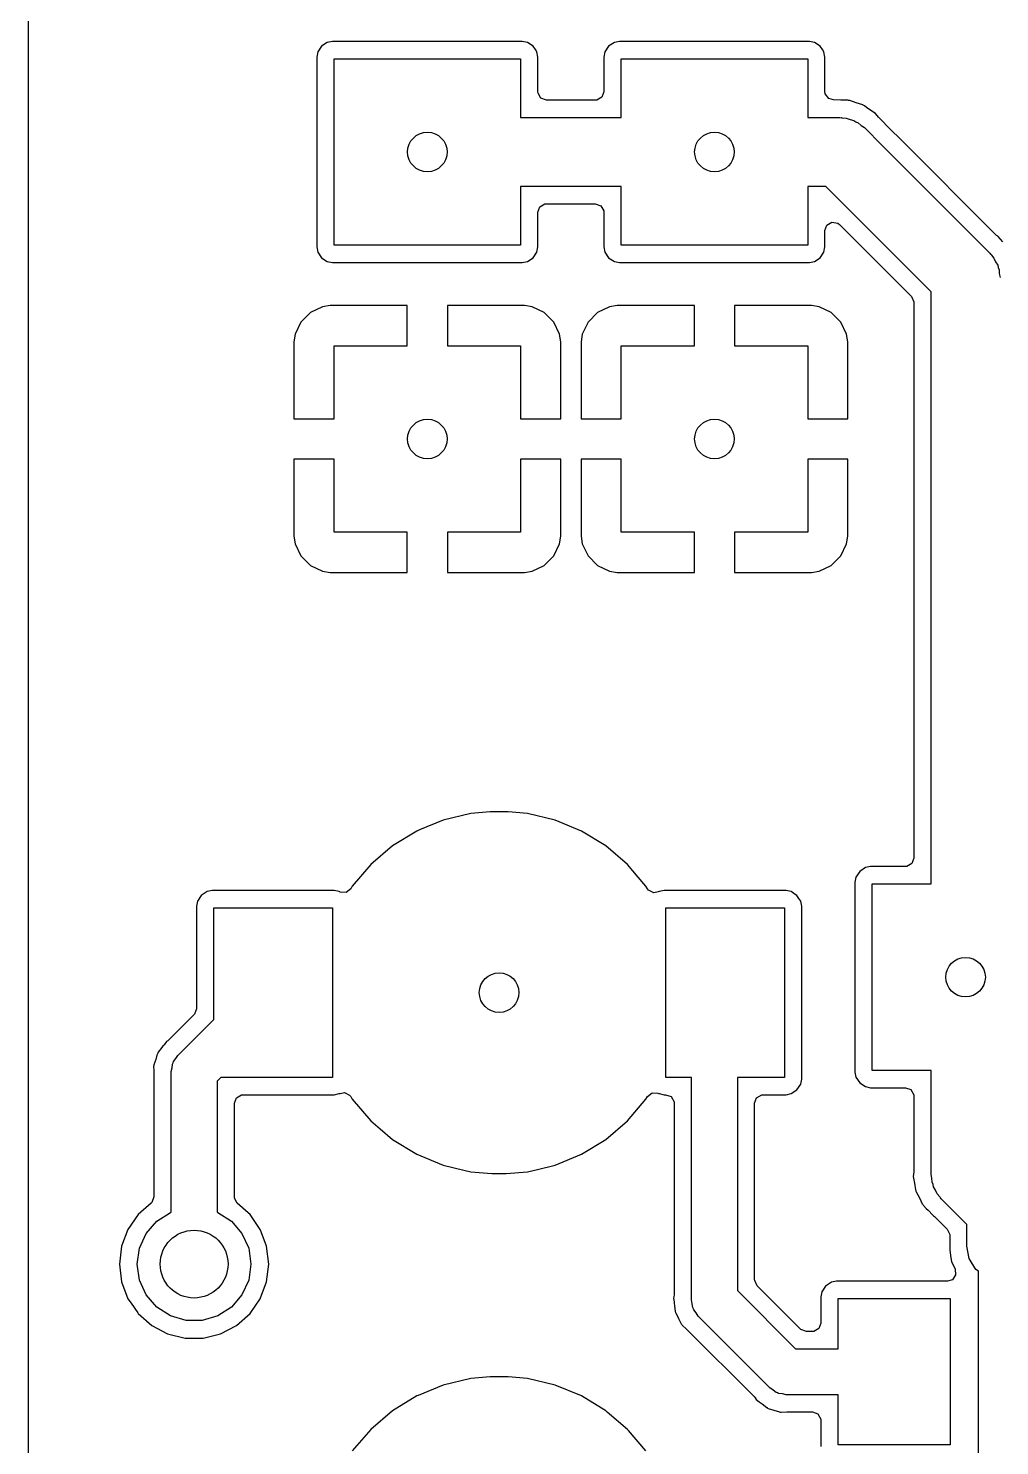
# Model space of a CAD drawing. Extents: x 5.26 to 6.44, y -4.92 to -3.35.
# Drawn here: x 5.2575 to 5.5959, y -4.2848 to -3.7909 of the extents above; entities that cross this region are included whole.
import ezdxf

# ---------------------------------------------------------------- set-up
doc = ezdxf.new("R2010")
doc.units = 0
doc.header["$MEASUREMENT"] = 0
doc.layers.add('BLACK', color=7, linetype='CONTINUOUS')

msp = doc.modelspace()

# ---------------------------------------------------------------- linework, layer by layer
at = {"layer": 'BLACK', "linetype": 'CONTINUOUS'}
for p, q in [((5.2575, -3.96783), (5.2575, -3.76783)), ((5.35966, -3.79716), (5.35833, -3.79915)), ((5.36165, -3.79583), (5.35966, -3.79716)), ((5.36341, -3.79548), (5.36165, -3.79583)), ((5.42959, -3.79548), (5.36341, -3.79548)), ((5.36341, -3.79548), (5.36341, -3.79548)), ((5.43135, -3.79583), (5.42959, -3.79548)), ((5.43334, -3.79716), (5.43135, -3.79583)), ((5.43135, -3.79583), (5.43135, -3.79583)), ((5.43413, -3.79834), (5.43334, -3.79716)), ((5.43334, -3.79716), (5.43334, -3.79716)), ((5.45966, -3.79716), (5.45833, -3.79915)), ((5.46165, -3.79583), (5.45966, -3.79716)), ((5.46341, -3.79548), (5.46165, -3.79583)), ((5.52959, -3.79548), (5.46341, -3.79548)), ((5.46341, -3.79548), (5.46341, -3.79548)), ((5.53135, -3.79583), (5.52959, -3.79548)), ((5.53334, -3.79716), (5.53135, -3.79583)), ((5.53135, -3.79583), (5.53135, -3.79583)), ((5.53413, -3.79834), (5.53334, -3.79716)), ((5.53334, -3.79716), (5.53334, -3.79716)), ((5.35833, -3.79915), (5.35798, -3.80091)), ((5.35798, -3.80091), (5.35798, -3.86709)), ((5.35833, -3.79915), (5.35833, -3.79915)), ((5.364, -3.8665), (5.364, -3.8015)), ((5.364, -3.8015), (5.429, -3.8015)), ((5.429, -3.8015), (5.429, -3.822)), ((5.43467, -3.79915), (5.43413, -3.79834)), ((5.43502, -3.80091), (5.43467, -3.79915)), ((5.43502, -3.81302), (5.43502, -3.80091)), ((5.43502, -3.80091), (5.43502, -3.80091)), ((5.45833, -3.79915), (5.45798, -3.80091)), ((5.45798, -3.80091), (5.45798, -3.81302)), ((5.45833, -3.79915), (5.45833, -3.79915)), ((5.464, -3.822), (5.464, -3.8015)), ((5.464, -3.8015), (5.529, -3.8015)), ((5.529, -3.8015), (5.529, -3.822)), ((5.53467, -3.79915), (5.53413, -3.79834)), ((5.53502, -3.80091), (5.53467, -3.79915)), ((5.53502, -3.81294), (5.53502, -3.80091)), ((5.53502, -3.80091), (5.53502, -3.80091)), ((5.43506, -3.81353), (5.43502, -3.81302)), ((5.43608, -3.81529), (5.43506, -3.81353)), ((5.43798, -3.81598), (5.43608, -3.81529)), ((5.45502, -3.81598), (5.43798, -3.81598)), ((5.45553, -3.81594), (5.45502, -3.81598)), ((5.45729, -3.81492), (5.45553, -3.81594)), ((5.45798, -3.81302), (5.45729, -3.81492)), ((5.53514, -3.81377), (5.53502, -3.81294)), ((5.53634, -3.8154), (5.53514, -3.81377)), ((5.53799, -3.8158), (5.53634, -3.8154)), ((5.53799, -3.81588), (5.53799, -3.8158)), ((5.54059, -3.81598), (5.53799, -3.81588)), ((5.54297, -3.81598), (5.54059, -3.81598)), ((5.54319, -3.81601), (5.54297, -3.81598)), ((5.54342, -3.81605), (5.54319, -3.81601)), ((5.54319, -3.81601), (5.54319, -3.81601)), ((5.54364, -3.81609), (5.54342, -3.81605)), ((5.54342, -3.81605), (5.54342, -3.81605)), ((5.54588, -3.81688), (5.54364, -3.81609)), ((5.54816, -3.81758), (5.54588, -3.81688)), ((5.429, -3.822), (5.464, -3.822)), ((5.529, -3.822), (5.54025, -3.822)), ((5.54025, -3.822), (5.54064, -3.82204)), ((5.54064, -3.82204), (5.5408, -3.82201)), ((5.5408, -3.82201), (5.54107, -3.82208)), ((5.54107, -3.82208), (5.54245, -3.8222)), ((5.54245, -3.8222), (5.54375, -3.82271)), ((5.54836, -3.81768), (5.54816, -3.81758)), ((5.54857, -3.81778), (5.54836, -3.81768)), ((5.54836, -3.81768), (5.54836, -3.81768)), ((5.54877, -3.81789), (5.54857, -3.81778)), ((5.54857, -3.81778), (5.54857, -3.81778)), ((5.54952, -3.81844), (5.54877, -3.81789)), ((5.54877, -3.81789), (5.54877, -3.81789)), ((5.55068, -3.8193), (5.54952, -3.81844)), ((5.55264, -3.82064), (5.55068, -3.8193)), ((5.55366, -3.82191), (5.55264, -3.82064)), ((5.55264, -3.82064), (5.55264, -3.82064)), ((5.55377, -3.82203), (5.55366, -3.82191)), ((5.55799, -3.82625), (5.55377, -3.82203)), ((5.54375, -3.82271), (5.5451, -3.82302)), ((5.5451, -3.82302), (5.54579, -3.8235)), ((5.54579, -3.8235), (5.54657, -3.8238)), ((5.54657, -3.8238), (5.54759, -3.82473)), ((5.54759, -3.82473), (5.54874, -3.82551)), ((5.54874, -3.82551), (5.55499, -3.83176)), ((5.56116, -3.82943), (5.55799, -3.82625)), ((5.55499, -3.83176), (5.59249, -3.86926)), ((5.59479, -3.86305), (5.56116, -3.82943)), ((5.464, -3.846), (5.429, -3.846)), ((5.429, -3.846), (5.429, -3.8665)), ((5.464, -3.8665), (5.464, -3.846)), ((5.53528, -3.846), (5.529, -3.846)), ((5.529, -3.846), (5.529, -3.8665)), ((5.53801, -3.84874), (5.53528, -3.846)), ((5.572, -3.88272), (5.53801, -3.84874)), ((5.53801, -3.84874), (5.53801, -3.84874)), ((5.43502, -3.85498), (5.43571, -3.85308)), ((5.43502, -3.86709), (5.43502, -3.85498)), ((5.43571, -3.85308), (5.43747, -3.85206)), ((5.43747, -3.85206), (5.43798, -3.85202)), ((5.43798, -3.85202), (5.45502, -3.85202)), ((5.45502, -3.85202), (5.45692, -3.85271)), ((5.45692, -3.85271), (5.45794, -3.85447)), ((5.45794, -3.85447), (5.45798, -3.85498)), ((5.45798, -3.85498), (5.45798, -3.86709)), ((5.53502, -3.8614), (5.53571, -3.8595)), ((5.53502, -3.86709), (5.53502, -3.8614)), ((5.53571, -3.8595), (5.53747, -3.85849)), ((5.53747, -3.85849), (5.53946, -3.85884)), ((5.53946, -3.85884), (5.54007, -3.85931)), ((5.54007, -3.85931), (5.56511, -3.88435)), ((5.429, -3.8665), (5.364, -3.8665)), ((5.529, -3.8665), (5.464, -3.8665)), ((5.59519, -3.86336), (5.59479, -3.86305)), ((5.59536, -3.8635), (5.59519, -3.86336)), ((5.59519, -3.86336), (5.59519, -3.86336)), ((5.59698, -3.86525), (5.59536, -3.8635)), ((5.35798, -3.86709), (5.35798, -3.86709)), ((5.35798, -3.86709), (5.35833, -3.86885)), ((5.35833, -3.86885), (5.35966, -3.87084)), ((5.35966, -3.87084), (5.35966, -3.87084)), ((5.35966, -3.87084), (5.35966, -3.87084)), ((5.35966, -3.87084), (5.36165, -3.87217)), ((5.43135, -3.87217), (5.43334, -3.87084)), ((5.43334, -3.87084), (5.43467, -3.86885)), ((5.43467, -3.86885), (5.43502, -3.86709)), ((5.45798, -3.86709), (5.45833, -3.86885)), ((5.45833, -3.86885), (5.45966, -3.87084)), ((5.45966, -3.87084), (5.45966, -3.87084)), ((5.45966, -3.87084), (5.45966, -3.87084)), ((5.45966, -3.87084), (5.46165, -3.87217)), ((5.53135, -3.87217), (5.53334, -3.87084)), ((5.53334, -3.87084), (5.53467, -3.86885)), ((5.53467, -3.86885), (5.53502, -3.86709)), ((5.59249, -3.86926), (5.59273, -3.86956)), ((5.59273, -3.86956), (5.59287, -3.86967)), ((5.59287, -3.86967), (5.59301, -3.8699)), ((5.59301, -3.8699), (5.5939, -3.87097)), ((5.5939, -3.87097), (5.59446, -3.87224)), ((5.36165, -3.87217), (5.36341, -3.87252)), ((5.36341, -3.87252), (5.42959, -3.87252)), ((5.42959, -3.87252), (5.43135, -3.87217)), ((5.46165, -3.87217), (5.46341, -3.87252)), ((5.46341, -3.87252), (5.52959, -3.87252)), ((5.52959, -3.87252), (5.53135, -3.87217)), ((5.59446, -3.87224), (5.59519, -3.87342)), ((5.59519, -3.87342), (5.59534, -3.87424)), ((5.59534, -3.87424), (5.59568, -3.875)), ((5.59568, -3.875), (5.59575, -3.87639)), ((5.59575, -3.87639), (5.596, -3.87775)), ((5.56511, -3.88435), (5.56597, -3.88618)), ((5.56597, -3.88618), (5.56598, -3.88644)), ((5.56598, -3.88644), (5.56598, -4.08002)), ((5.572, -4.04025), (5.572, -3.88272)), ((5.35577, -3.88997), (5.35247, -3.89327)), ((5.35996, -3.88793), (5.35577, -3.88997)), ((5.36267, -3.88753), (5.35996, -3.88793)), ((5.38952, -3.88753), (5.36267, -3.88753)), ((5.38952, -3.9015), (5.38952, -3.88753)), ((5.43033, -3.88753), (5.40348, -3.88753)), ((5.40348, -3.88753), (5.40348, -3.9015)), ((5.43304, -3.88793), (5.43033, -3.88753)), ((5.43723, -3.88997), (5.43304, -3.88793)), ((5.43304, -3.88793), (5.43304, -3.88793)), ((5.44053, -3.89327), (5.43723, -3.88997)), ((5.45577, -3.88997), (5.45247, -3.89327)), ((5.45996, -3.88793), (5.45577, -3.88997)), ((5.46267, -3.88753), (5.45996, -3.88793)), ((5.48952, -3.88753), (5.46267, -3.88753)), ((5.48952, -3.9015), (5.48952, -3.88753)), ((5.53033, -3.88753), (5.50348, -3.88753)), ((5.50348, -3.88753), (5.50348, -3.9015)), ((5.53304, -3.88793), (5.53033, -3.88753)), ((5.53723, -3.88997), (5.53304, -3.88793)), ((5.53304, -3.88793), (5.53304, -3.88793)), ((5.54053, -3.89327), (5.53723, -3.88997)), ((5.35247, -3.89327), (5.35043, -3.89746)), ((5.44257, -3.89746), (5.44053, -3.89327)), ((5.45247, -3.89327), (5.45043, -3.89746)), ((5.54257, -3.89746), (5.54053, -3.89327)), ((5.35043, -3.89746), (5.35003, -3.90017)), ((5.35003, -3.90017), (5.35003, -3.92702)), ((5.44297, -3.90017), (5.44257, -3.89746)), ((5.44297, -3.92702), (5.44297, -3.90017)), ((5.44297, -3.90017), (5.44297, -3.90017)), ((5.45043, -3.89746), (5.45003, -3.90017)), ((5.45003, -3.90017), (5.45003, -3.92702)), ((5.54297, -3.90017), (5.54257, -3.89746)), ((5.54297, -3.92702), (5.54297, -3.90017)), ((5.54297, -3.90017), (5.54297, -3.90017)), ((5.364, -3.92702), (5.364, -3.9015)), ((5.364, -3.9015), (5.38952, -3.9015)), ((5.40348, -3.9015), (5.429, -3.9015)), ((5.429, -3.9015), (5.429, -3.92702)), ((5.464, -3.92702), (5.464, -3.9015)), ((5.464, -3.9015), (5.48952, -3.9015)), ((5.50348, -3.9015), (5.529, -3.9015)), ((5.529, -3.9015), (5.529, -3.92702)), ((5.35003, -3.92702), (5.364, -3.92702)), ((5.429, -3.92702), (5.44297, -3.92702)), ((5.45003, -3.92702), (5.464, -3.92702)), ((5.529, -3.92702), (5.54297, -3.92702)), ((5.364, -3.94098), (5.35003, -3.94098)), ((5.35003, -3.94098), (5.35003, -3.96783)), ((5.364, -3.9665), (5.364, -3.94098)), ((5.44297, -3.94098), (5.429, -3.94098)), ((5.429, -3.94098), (5.429, -3.9665)), ((5.44297, -3.96783), (5.44297, -3.94098)), ((5.464, -3.94098), (5.45003, -3.94098)), ((5.45003, -3.94098), (5.45003, -3.96783)), ((5.464, -3.9665), (5.464, -3.94098)), ((5.54297, -3.94098), (5.529, -3.94098)), ((5.529, -3.94098), (5.529, -3.9665)), ((5.54297, -3.96783), (5.54297, -3.94098)), ((5.2575, -4.41525), (5.2575, -3.96783)), ((5.35003, -3.96783), (5.35043, -3.97054)), ((5.38952, -3.9665), (5.364, -3.9665)), ((5.38952, -3.98047), (5.38952, -3.9665)), ((5.429, -3.9665), (5.40348, -3.9665)), ((5.40348, -3.9665), (5.40348, -3.98047)), ((5.44257, -3.97054), (5.44297, -3.96783)), ((5.44297, -3.96783), (5.44297, -3.96783)), ((5.45003, -3.96783), (5.45043, -3.97054)), ((5.48952, -3.9665), (5.464, -3.9665)), ((5.48952, -3.98047), (5.48952, -3.9665)), ((5.529, -3.9665), (5.50348, -3.9665)), ((5.50348, -3.9665), (5.50348, -3.98047)), ((5.54257, -3.97054), (5.54297, -3.96783)), ((5.54297, -3.96783), (5.54297, -3.96783)), ((5.35043, -3.97054), (5.35247, -3.97473)), ((5.35247, -3.97473), (5.35577, -3.97803)), ((5.43723, -3.97803), (5.44053, -3.97473)), ((5.44053, -3.97473), (5.44257, -3.97054)), ((5.45043, -3.97054), (5.45247, -3.97473)), ((5.45247, -3.97473), (5.45577, -3.97803)), ((5.53723, -3.97803), (5.54053, -3.97473)), ((5.54053, -3.97473), (5.54257, -3.97054)), ((5.35577, -3.97803), (5.35996, -3.98007)), ((5.35996, -3.98007), (5.35996, -3.98007)), ((5.35996, -3.98007), (5.36267, -3.98047)), ((5.43033, -3.98047), (5.43304, -3.98007)), ((5.43304, -3.98007), (5.43723, -3.97803)), ((5.45577, -3.97803), (5.45996, -3.98007)), ((5.45996, -3.98007), (5.45996, -3.98007)), ((5.45996, -3.98007), (5.46267, -3.98047)), ((5.53033, -3.98047), (5.53304, -3.98007)), ((5.53304, -3.98007), (5.53723, -3.97803)), ((5.36267, -3.98047), (5.36267, -3.98047)), ((5.36267, -3.98047), (5.38952, -3.98047)), ((5.40348, -3.98047), (5.43033, -3.98047)), ((5.43033, -3.98047), (5.43033, -3.98047)), ((5.46267, -3.98047), (5.46267, -3.98047)), ((5.46267, -3.98047), (5.48952, -3.98047)), ((5.50348, -3.98047), (5.53033, -3.98047)), ((5.53033, -3.98047), (5.53033, -3.98047)), ((5.572, -4.0465), (5.572, -4.04025)), ((5.572, -4.089), (5.572, -4.0465)), ((5.41839, -4.06395), (5.41161, -4.06448)), ((5.41902, -4.0639), (5.41839, -4.06395)), ((5.42398, -4.0639), (5.41902, -4.0639)), ((5.42467, -4.06396), (5.42398, -4.0639)), ((5.43139, -4.06448), (5.42467, -4.06396)), ((5.40197, -4.0668), (5.39378, -4.07019)), ((5.41161, -4.06448), (5.40197, -4.0668)), ((5.40197, -4.0668), (5.40197, -4.0668)), ((5.40197, -4.0668), (5.40197, -4.0668)), ((5.40197, -4.0668), (5.40197, -4.0668)), ((5.41161, -4.06448), (5.41161, -4.06448)), ((5.44103, -4.0668), (5.43139, -4.06448)), ((5.43139, -4.06448), (5.43139, -4.06448)), ((5.4502, -4.0706), (5.44103, -4.0668)), ((5.44103, -4.0668), (5.44103, -4.0668)), ((5.44103, -4.0668), (5.44103, -4.0668)), ((5.44103, -4.0668), (5.44103, -4.0668)), ((5.3928, -4.0706), (5.38435, -4.07578)), ((5.39378, -4.07019), (5.3928, -4.0706)), ((5.45865, -4.07578), (5.4502, -4.0706)), ((5.38435, -4.07578), (5.37681, -4.08222)), ((5.38435, -4.07578), (5.38435, -4.07578)), ((5.46619, -4.08222), (5.45865, -4.07578)), ((5.45865, -4.07578), (5.45865, -4.07578)), ((5.37681, -4.08222), (5.37036, -4.08976)), ((5.46998, -4.08665), (5.46619, -4.08222)), ((5.54915, -4.08333), (5.54716, -4.08466)), ((5.55091, -4.08298), (5.54915, -4.08333)), ((5.56302, -4.08298), (5.55091, -4.08298)), ((5.55091, -4.08298), (5.55091, -4.08298)), ((5.56353, -4.08294), (5.56302, -4.08298)), ((5.56529, -4.08192), (5.56353, -4.08294)), ((5.56598, -4.08002), (5.56529, -4.08192)), ((5.47264, -4.08976), (5.46998, -4.08665)), ((5.54583, -4.08665), (5.54548, -4.08841)), ((5.54548, -4.08841), (5.54548, -4.15459)), ((5.54716, -4.08466), (5.54583, -4.08665)), ((5.54583, -4.08665), (5.54583, -4.08665)), ((5.31775, -4.09305), (5.31642, -4.09504)), ((5.31974, -4.09172), (5.31775, -4.09305)), ((5.3215, -4.09137), (5.31974, -4.09172)), ((5.36402, -4.09137), (5.3215, -4.09137)), ((5.3215, -4.09137), (5.3215, -4.09137)), ((5.36578, -4.09172), (5.36402, -4.09137)), ((5.36598, -4.0918), (5.36578, -4.09172)), ((5.36618, -4.0919), (5.36598, -4.0918)), ((5.36821, -4.09196), (5.36618, -4.0919)), ((5.36979, -4.0907), (5.36821, -4.09196)), ((5.37036, -4.08976), (5.36979, -4.0907)), ((5.37036, -4.08976), (5.37036, -4.08976)), ((5.47321, -4.0907), (5.47264, -4.08976)), ((5.47359, -4.0912), (5.47321, -4.0907)), ((5.47541, -4.09209), (5.47359, -4.0912)), ((5.47691, -4.09173), (5.47541, -4.09209)), ((5.47695, -4.09183), (5.47691, -4.09173)), ((5.47722, -4.09172), (5.47695, -4.09183)), ((5.47898, -4.09137), (5.47722, -4.09172)), ((5.5215, -4.09137), (5.47898, -4.09137)), ((5.47898, -4.09137), (5.47898, -4.09137)), ((5.52326, -4.09172), (5.5215, -4.09137)), ((5.52468, -4.09267), (5.52326, -4.09172)), ((5.52326, -4.09172), (5.52326, -4.09172)), ((5.52525, -4.09305), (5.52468, -4.09267)), ((5.52596, -4.09411), (5.52525, -4.09305)), ((5.5515, -4.154), (5.5515, -4.089)), ((5.5515, -4.089), (5.572, -4.089)), ((5.31642, -4.09504), (5.31607, -4.09679)), ((5.31607, -4.09679), (5.31607, -4.13255)), ((5.31642, -4.09504), (5.31642, -4.09504)), ((5.32209, -4.13627), (5.32209, -4.09739)), ((5.32209, -4.09739), (5.36343, -4.09739)), ((5.36343, -4.09739), (5.36343, -4.15644)), ((5.47957, -4.15644), (5.47957, -4.09739)), ((5.47957, -4.09739), (5.52091, -4.09739)), ((5.52091, -4.09739), (5.52091, -4.15644)), ((5.52658, -4.09504), (5.52596, -4.09411)), ((5.52693, -4.09679), (5.52658, -4.09504)), ((5.52693, -4.15703), (5.52693, -4.09679)), ((5.31607, -4.13255), (5.31538, -4.13445)), ((5.30959, -4.14877), (5.32209, -4.13627)), ((5.3152, -4.13464), (5.31053, -4.13931)), ((5.31538, -4.13445), (5.3152, -4.13464)), ((5.30658, -4.14326), (5.30611, -4.14365)), ((5.31053, -4.13931), (5.30658, -4.14326)), ((5.30248, -4.14818), (5.30231, -4.14875)), ((5.30259, -4.14796), (5.30248, -4.14818)), ((5.30248, -4.14818), (5.30248, -4.14818)), ((5.30248, -4.14818), (5.30248, -4.14818)), ((5.30262, -4.14787), (5.30258, -4.14795)), ((5.30258, -4.14795), (5.30259, -4.14796)), ((5.30263, -4.14787), (5.30262, -4.14787)), ((5.30275, -4.14766), (5.30263, -4.14787)), ((5.30401, -4.14604), (5.30275, -4.14766)), ((5.30452, -4.14533), (5.30401, -4.14604)), ((5.30466, -4.14519), (5.30452, -4.14533)), ((5.30452, -4.14533), (5.30452, -4.14533)), ((5.30478, -4.14505), (5.30466, -4.14519)), ((5.30562, -4.14397), (5.30478, -4.14505)), ((5.30611, -4.14365), (5.30562, -4.14397)), ((5.30562, -4.14397), (5.30562, -4.14397)), ((5.30118, -4.15242), (5.30115, -4.15267)), ((5.30115, -4.15267), (5.30115, -4.15267)), ((5.30115, -4.15267), (5.30115, -4.15267)), ((5.30115, -4.15267), (5.3012, -4.15402)), ((5.30118, -4.15232), (5.30116, -4.15242)), ((5.30116, -4.15242), (5.30118, -4.15242)), ((5.30119, -4.15233), (5.30118, -4.15232)), ((5.30123, -4.15208), (5.30119, -4.15233)), ((5.3019, -4.15015), (5.30123, -4.15208)), ((5.30231, -4.14875), (5.3019, -4.15015)), ((5.30725, -4.15442), (5.30755, -4.15311)), ((5.30755, -4.15311), (5.3077, -4.15178)), ((5.3077, -4.15178), (5.30794, -4.1514)), ((5.30794, -4.1514), (5.30804, -4.15095)), ((5.30804, -4.15095), (5.30888, -4.1499)), ((5.30888, -4.1499), (5.30959, -4.14877)), ((5.3012, -4.15402), (5.30123, -4.15471)), ((5.30123, -4.15471), (5.30123, -4.19808)), ((5.30725, -4.20341), (5.30725, -4.15442)), ((5.32455, -4.15644), (5.32325, -4.15774)), ((5.32325, -4.15774), (5.32325, -4.20341)), ((5.36343, -4.15644), (5.32455, -4.15644)), ((5.4885, -4.15644), (5.47957, -4.15644)), ((5.4885, -4.234), (5.4885, -4.15644)), ((5.52091, -4.15644), (5.5045, -4.15644)), ((5.5045, -4.15644), (5.5045, -4.23069)), ((5.52658, -4.15879), (5.52693, -4.15703)), ((5.54548, -4.15459), (5.54548, -4.15459)), ((5.54548, -4.15459), (5.54583, -4.15635)), ((5.54583, -4.15635), (5.54716, -4.15834)), ((5.572, -4.154), (5.5515, -4.154)), ((5.572, -4.19025), (5.572, -4.154)), ((5.32996, -4.16352), (5.33172, -4.16251)), ((5.33172, -4.16251), (5.33223, -4.16246)), ((5.33223, -4.16246), (5.36402, -4.16246)), ((5.36402, -4.16246), (5.36578, -4.16211)), ((5.36578, -4.16211), (5.36605, -4.162)), ((5.36578, -4.16211), (5.36578, -4.16211)), ((5.36605, -4.162), (5.36609, -4.1621)), ((5.36609, -4.1621), (5.36759, -4.16173)), ((5.36759, -4.16173), (5.36941, -4.16263)), ((5.36941, -4.16263), (5.36979, -4.16313)), ((5.47321, -4.16313), (5.47479, -4.16187)), ((5.47479, -4.16187), (5.47682, -4.16192)), ((5.47682, -4.16192), (5.47702, -4.16203)), ((5.47702, -4.16203), (5.47722, -4.16211)), ((5.47722, -4.16211), (5.47722, -4.16211)), ((5.47722, -4.16211), (5.47898, -4.16246)), ((5.47898, -4.16246), (5.47952, -4.16246)), ((5.47952, -4.16246), (5.48142, -4.16315)), ((5.51121, -4.16352), (5.51297, -4.16251)), ((5.51297, -4.16251), (5.51348, -4.16246)), ((5.51348, -4.16246), (5.5215, -4.16246)), ((5.5215, -4.16246), (5.52326, -4.16211)), ((5.52326, -4.16211), (5.52525, -4.16078)), ((5.52525, -4.16078), (5.52658, -4.15879)), ((5.54716, -4.15834), (5.54716, -4.15834)), ((5.54716, -4.15834), (5.54716, -4.15834)), ((5.54716, -4.15834), (5.54915, -4.15967)), ((5.54915, -4.15967), (5.55091, -4.16002)), ((5.55091, -4.16002), (5.56302, -4.16002)), ((5.56302, -4.16002), (5.56492, -4.16071)), ((5.56492, -4.16071), (5.56594, -4.16247)), ((5.56594, -4.16247), (5.56598, -4.16298)), ((5.56598, -4.16298), (5.56598, -4.18915)), ((5.32927, -4.16542), (5.32996, -4.16352)), ((5.32927, -4.19808), (5.32927, -4.16542)), ((5.36979, -4.16313), (5.37036, -4.16406)), ((5.37036, -4.16406), (5.37036, -4.16407)), ((5.37036, -4.16407), (5.37681, -4.17161)), ((5.46619, -4.17161), (5.47264, -4.16407)), ((5.47264, -4.16407), (5.47321, -4.16313)), ((5.48142, -4.16315), (5.48244, -4.16491)), ((5.48244, -4.16491), (5.48248, -4.16542)), ((5.48248, -4.16542), (5.48248, -4.23224)), ((5.51052, -4.16542), (5.51121, -4.16352)), ((5.51052, -4.22697), (5.51052, -4.16542)), ((5.37681, -4.17161), (5.38003, -4.17436)), ((5.45865, -4.17805), (5.46619, -4.17161)), ((5.38003, -4.17436), (5.38435, -4.17805)), ((5.38435, -4.17805), (5.3928, -4.18323)), ((5.4502, -4.18323), (5.45865, -4.17805)), ((5.3928, -4.18323), (5.40197, -4.18703)), ((5.40197, -4.18703), (5.40197, -4.18703)), ((5.40197, -4.18703), (5.40197, -4.18703)), ((5.40197, -4.18703), (5.40197, -4.18703)), ((5.40197, -4.18703), (5.40917, -4.18875)), ((5.43488, -4.1885), (5.44103, -4.18703)), ((5.44103, -4.18703), (5.4502, -4.18323)), ((5.44103, -4.18703), (5.44103, -4.18703)), ((5.44103, -4.18703), (5.44103, -4.18703)), ((5.40917, -4.18875), (5.41161, -4.18934)), ((5.41161, -4.18934), (5.41902, -4.18993)), ((5.41902, -4.18993), (5.41902, -4.18993)), ((5.41902, -4.18993), (5.42398, -4.18993)), ((5.42398, -4.18993), (5.43139, -4.18934)), ((5.42398, -4.18993), (5.42398, -4.18993)), ((5.43139, -4.18934), (5.43488, -4.1885)), ((5.56597, -4.18932), (5.56579, -4.19093)), ((5.56579, -4.19093), (5.56579, -4.19093)), ((5.56579, -4.19093), (5.56623, -4.19327)), ((5.56598, -4.18915), (5.56597, -4.18932)), ((5.57225, -4.19161), (5.572, -4.19025)), ((5.57232, -4.193), (5.57225, -4.19161)), ((5.56623, -4.19327), (5.56659, -4.19562)), ((5.56659, -4.19562), (5.56665, -4.19583)), ((5.56665, -4.19583), (5.56665, -4.19583)), ((5.56665, -4.19583), (5.56672, -4.19606)), ((5.56672, -4.19606), (5.56673, -4.19606)), ((5.56673, -4.19606), (5.5668, -4.19627)), ((5.5668, -4.19627), (5.56791, -4.19837)), ((5.57266, -4.19376), (5.57232, -4.193)), ((5.57281, -4.19458), (5.57266, -4.19376)), ((5.57354, -4.19576), (5.57281, -4.19458)), ((5.5741, -4.19703), (5.57354, -4.19576)), ((5.57499, -4.1981), (5.5741, -4.19703)), ((5.30023, -4.20029), (5.29577, -4.20425)), ((5.30054, -4.19998), (5.30023, -4.20029)), ((5.30123, -4.19808), (5.30054, -4.19998)), ((5.3293, -4.19851), (5.32927, -4.19808)), ((5.33027, -4.20029), (5.3293, -4.19851)), ((5.33409, -4.20368), (5.33027, -4.20029)), ((5.56791, -4.19837), (5.56894, -4.20052)), ((5.56894, -4.20052), (5.56907, -4.2007)), ((5.56907, -4.2007), (5.56907, -4.2007)), ((5.56907, -4.2007), (5.5692, -4.20089)), ((5.5692, -4.20089), (5.56921, -4.20089)), ((5.56921, -4.20089), (5.56934, -4.20107)), ((5.56934, -4.20107), (5.57033, -4.20207)), ((5.57033, -4.20207), (5.57102, -4.20275)), ((5.57513, -4.19833), (5.57499, -4.1981)), ((5.57527, -4.19844), (5.57513, -4.19833)), ((5.57551, -4.19874), (5.57527, -4.19844)), ((5.5845, -4.20772), (5.57551, -4.19874)), ((5.29577, -4.20425), (5.29221, -4.20941)), ((5.29577, -4.20425), (5.29577, -4.20425)), ((5.29858, -4.21079), (5.30228, -4.20653)), ((5.30228, -4.20653), (5.30702, -4.20348)), ((5.30702, -4.20348), (5.30725, -4.20341)), ((5.32325, -4.20341), (5.32348, -4.20348)), ((5.32348, -4.20348), (5.32822, -4.20653)), ((5.32822, -4.20653), (5.33192, -4.21079)), ((5.33473, -4.20425), (5.33409, -4.20368)), ((5.33829, -4.20941), (5.33473, -4.20425)), ((5.57102, -4.20275), (5.57264, -4.2045)), ((5.57264, -4.2045), (5.57264, -4.2045)), ((5.57264, -4.2045), (5.57281, -4.20464)), ((5.57281, -4.20464), (5.57281, -4.20464)), ((5.57281, -4.20464), (5.57321, -4.20494)), ((5.57321, -4.20494), (5.57761, -4.20935)), ((5.29221, -4.20941), (5.28999, -4.21527)), ((5.29221, -4.20941), (5.29221, -4.20941)), ((5.29624, -4.21592), (5.29858, -4.21079)), ((5.33192, -4.21079), (5.33426, -4.21592)), ((5.3386, -4.21021), (5.33829, -4.20941)), ((5.33829, -4.20941), (5.33829, -4.20941)), ((5.33829, -4.20941), (5.33829, -4.20941)), ((5.34051, -4.21527), (5.3386, -4.21021)), ((5.57761, -4.20935), (5.57847, -4.21118)), ((5.57847, -4.21118), (5.57848, -4.21144)), ((5.57848, -4.21144), (5.57848, -4.2166)), ((5.5845, -4.21525), (5.5845, -4.20772)), ((5.28999, -4.21527), (5.28923, -4.2215)), ((5.28999, -4.21527), (5.28999, -4.21527)), ((5.28999, -4.21527), (5.28999, -4.21527)), ((5.29544, -4.2215), (5.29624, -4.21592)), ((5.33426, -4.21592), (5.33506, -4.2215)), ((5.34127, -4.2215), (5.34051, -4.21527)), ((5.57848, -4.2166), (5.57889, -4.21929)), ((5.58531, -4.21958), (5.5845, -4.21525)), ((5.28923, -4.2215), (5.28999, -4.22773)), ((5.29624, -4.22708), (5.29544, -4.2215)), ((5.33506, -4.2215), (5.33426, -4.22708)), ((5.34051, -4.22773), (5.34127, -4.2215)), ((5.57889, -4.21929), (5.57909, -4.22062)), ((5.57909, -4.22062), (5.58035, -4.22324)), ((5.58763, -4.22333), (5.58531, -4.21958)), ((5.29858, -4.23221), (5.29624, -4.22708)), ((5.33426, -4.22708), (5.33192, -4.23221)), ((5.51053, -4.22722), (5.51052, -4.22697)), ((5.51139, -4.22906), (5.51053, -4.22722)), ((5.57941, -4.22692), (5.57768, -4.22748)), ((5.58055, -4.22525), (5.57941, -4.22692)), ((5.58035, -4.22324), (5.58055, -4.22525)), ((5.5885, -4.22399), (5.58763, -4.22333)), ((5.5885, -4.359), (5.5885, -4.22399)), ((5.28999, -4.22773), (5.28999, -4.22773)), ((5.28999, -4.22773), (5.28999, -4.22773)), ((5.28999, -4.22773), (5.29221, -4.23359)), ((5.33829, -4.23359), (5.34051, -4.22773)), ((5.5045, -4.23069), (5.52481, -4.251)), ((5.52644, -4.24411), (5.51139, -4.22906)), ((5.53393, -4.23115), (5.53358, -4.23291)), ((5.53526, -4.22916), (5.53393, -4.23115)), ((5.53393, -4.23115), (5.53393, -4.23115)), ((5.53725, -4.22783), (5.53526, -4.22916)), ((5.53901, -4.22748), (5.53725, -4.22783)), ((5.57768, -4.22748), (5.53901, -4.22748)), ((5.53901, -4.22748), (5.53901, -4.22748)), ((5.29221, -4.23359), (5.29221, -4.23359)), ((5.29221, -4.23359), (5.29221, -4.23359)), ((5.29221, -4.23359), (5.29329, -4.23516)), ((5.29329, -4.23516), (5.29559, -4.23848)), ((5.30228, -4.23647), (5.29858, -4.23221)), ((5.30702, -4.23952), (5.30228, -4.23647)), ((5.32822, -4.23647), (5.32348, -4.23952)), ((5.33192, -4.23221), (5.32822, -4.23647)), ((5.33473, -4.23875), (5.33829, -4.23359)), ((5.48242, -4.23285), (5.4823, -4.23341)), ((5.4823, -4.23341), (5.4823, -4.23341)), ((5.4823, -4.23341), (5.48237, -4.23395)), ((5.48237, -4.23395), (5.48247, -4.23478)), ((5.48248, -4.23224), (5.48242, -4.23285)), ((5.48247, -4.23478), (5.48248, -4.23496)), ((5.48248, -4.23496), (5.48248, -4.23516)), ((5.48248, -4.23516), (5.48262, -4.23602)), ((5.48262, -4.23602), (5.48288, -4.23806)), ((5.4888, -4.23531), (5.4885, -4.234)), ((5.48895, -4.23664), (5.4888, -4.23531)), ((5.48919, -4.23703), (5.48895, -4.23664)), ((5.48929, -4.23747), (5.48919, -4.23703)), ((5.53358, -4.23291), (5.53358, -4.24202)), ((5.5396, -4.251), (5.5396, -4.2335)), ((5.5396, -4.2335), (5.5786, -4.2335)), ((5.5786, -4.2335), (5.5786, -4.2845)), ((5.29559, -4.23848), (5.29577, -4.23875)), ((5.29577, -4.23875), (5.30047, -4.24291)), ((5.31243, -4.24111), (5.30702, -4.23952)), ((5.31807, -4.24111), (5.31243, -4.24111)), ((5.32348, -4.23952), (5.31807, -4.24111)), ((5.33003, -4.24291), (5.33473, -4.23875)), ((5.48288, -4.23806), (5.48295, -4.23829)), ((5.48295, -4.23829), (5.48293, -4.23829)), ((5.48293, -4.23829), (5.48296, -4.23839)), ((5.48296, -4.23839), (5.48298, -4.23838)), ((5.48298, -4.23838), (5.48306, -4.23861)), ((5.48306, -4.23861), (5.48306, -4.23862)), ((5.48306, -4.23862), (5.48306, -4.23862)), ((5.48306, -4.23862), (5.48386, -4.2401)), ((5.48386, -4.2401), (5.48403, -4.24042)), ((5.48403, -4.24042), (5.48493, -4.24226)), ((5.49013, -4.23852), (5.48929, -4.23747)), ((5.49084, -4.23966), (5.49013, -4.23852)), ((5.51584, -4.26466), (5.49084, -4.23966)), ((5.53358, -4.24202), (5.53289, -4.24392)), ((5.30047, -4.24291), (5.30602, -4.24583)), ((5.30602, -4.24583), (5.31211, -4.24733)), ((5.31839, -4.24733), (5.32448, -4.24583)), ((5.32448, -4.24583), (5.33003, -4.24291)), ((5.48493, -4.24226), (5.48507, -4.24246)), ((5.48507, -4.24246), (5.48506, -4.24247)), ((5.48506, -4.24247), (5.48512, -4.24255)), ((5.48512, -4.24255), (5.48513, -4.24254)), ((5.48513, -4.24254), (5.48528, -4.24273)), ((5.48528, -4.24273), (5.48528, -4.24273)), ((5.48528, -4.24273), (5.48679, -4.24411)), ((5.48679, -4.24411), (5.48679, -4.24412)), ((5.48679, -4.24412), (5.51034, -4.26767)), ((5.52663, -4.24429), (5.52644, -4.24411)), ((5.52853, -4.24498), (5.52663, -4.24429)), ((5.53062, -4.24498), (5.52853, -4.24498)), ((5.53113, -4.24494), (5.53062, -4.24498)), ((5.53289, -4.24392), (5.53113, -4.24494)), ((5.31211, -4.24733), (5.31211, -4.24733)), ((5.31211, -4.24733), (5.31839, -4.24733)), ((5.31839, -4.24733), (5.31839, -4.24733)), ((5.52481, -4.251), (5.5396, -4.251)), ((5.41161, -4.26134), (5.40197, -4.26365)), ((5.41839, -4.2608), (5.41161, -4.26134)), ((5.41161, -4.26134), (5.41161, -4.26134)), ((5.41902, -4.26075), (5.41839, -4.2608)), ((5.42398, -4.26075), (5.41902, -4.26075)), ((5.42467, -4.26081), (5.42398, -4.26075)), ((5.43139, -4.26134), (5.42467, -4.26081)), ((5.44103, -4.26365), (5.43139, -4.26134)), ((5.43139, -4.26134), (5.43139, -4.26134)), ((5.40197, -4.26365), (5.39326, -4.26726)), ((5.40197, -4.26365), (5.40197, -4.26365)), ((5.40197, -4.26365), (5.40197, -4.26365)), ((5.40197, -4.26365), (5.40197, -4.26365)), ((5.4502, -4.26745), (5.44103, -4.26365)), ((5.44103, -4.26365), (5.44103, -4.26365)), ((5.44103, -4.26365), (5.44103, -4.26365)), ((5.44103, -4.26365), (5.44103, -4.26365)), ((5.51698, -4.26537), (5.51584, -4.26466)), ((5.51803, -4.26621), (5.51698, -4.26537)), ((5.51847, -4.26631), (5.51803, -4.26621)), ((5.51886, -4.26655), (5.51847, -4.26631)), ((5.52019, -4.2667), (5.51886, -4.26655)), ((5.5215, -4.267), (5.52019, -4.2667)), ((5.3928, -4.26745), (5.38435, -4.27263)), ((5.39326, -4.26726), (5.3928, -4.26745)), ((5.45865, -4.27263), (5.4502, -4.26745)), ((5.51034, -4.26767), (5.51073, -4.26814)), ((5.51073, -4.26814), (5.51104, -4.26863)), ((5.51104, -4.26863), (5.51104, -4.26863)), ((5.51104, -4.26863), (5.51213, -4.26947)), ((5.51213, -4.26947), (5.51227, -4.26959)), ((5.51227, -4.26959), (5.51241, -4.26973)), ((5.51241, -4.26973), (5.51241, -4.26973)), ((5.51241, -4.26973), (5.51241, -4.26973)), ((5.51241, -4.26973), (5.51312, -4.27024)), ((5.51312, -4.27024), (5.51474, -4.2715)), ((5.51474, -4.2715), (5.51474, -4.2715)), ((5.51474, -4.2715), (5.51495, -4.27162)), ((5.51495, -4.27162), (5.51494, -4.27163)), ((5.51494, -4.27163), (5.51503, -4.27167)), ((5.51503, -4.27167), (5.51504, -4.27166)), ((5.51504, -4.27166), (5.51526, -4.27177)), ((5.5396, -4.267), (5.5215, -4.267)), ((5.5396, -4.2845), (5.5396, -4.267)), ((5.38435, -4.27263), (5.37681, -4.27907)), ((5.38435, -4.27263), (5.38435, -4.27263)), ((5.45917, -4.27307), (5.45865, -4.27263)), ((5.46619, -4.27907), (5.45917, -4.27307)), ((5.51526, -4.27177), (5.51722, -4.27235)), ((5.51722, -4.27235), (5.51916, -4.27302)), ((5.51916, -4.27302), (5.51916, -4.27302)), ((5.51916, -4.27302), (5.5194, -4.27306)), ((5.5194, -4.27306), (5.5194, -4.27307)), ((5.5194, -4.27307), (5.5195, -4.27309)), ((5.5195, -4.27309), (5.5195, -4.27307)), ((5.5195, -4.27307), (5.51974, -4.2731)), ((5.51974, -4.2731), (5.52179, -4.27302)), ((5.51974, -4.2731), (5.51974, -4.2731)), ((5.52179, -4.27302), (5.53062, -4.27302)), ((5.53062, -4.27302), (5.53252, -4.27371)), ((5.53252, -4.27371), (5.53353, -4.27547)), ((5.53353, -4.27547), (5.53358, -4.27598)), ((5.53358, -4.27598), (5.53358, -4.28509)), ((5.37681, -4.27907), (5.37036, -4.28661)), ((5.46656, -4.2795), (5.46619, -4.27907)), ((5.47264, -4.28661), (5.46656, -4.2795)), ((5.5786, -4.2845), (5.5396, -4.2845))]:
    msp.add_line(p, q, dxfattribs=at)
at = {"layer": 'BLACK'}
for centre, radius in [((5.3965, -3.834), 0.00689), ((5.4965, -3.834), 0.00689), ((5.3965, -3.934), 0.00689), ((5.4965, -3.934), 0.00689), ((5.584, -4.1215), 0.00689), ((5.4215, -4.12691), 0.00689), ((5.31525, -4.2215), 0.01181)]:
    msp.add_circle(centre, radius, dxfattribs=at)

doc.saveas('drawing.dxf')
